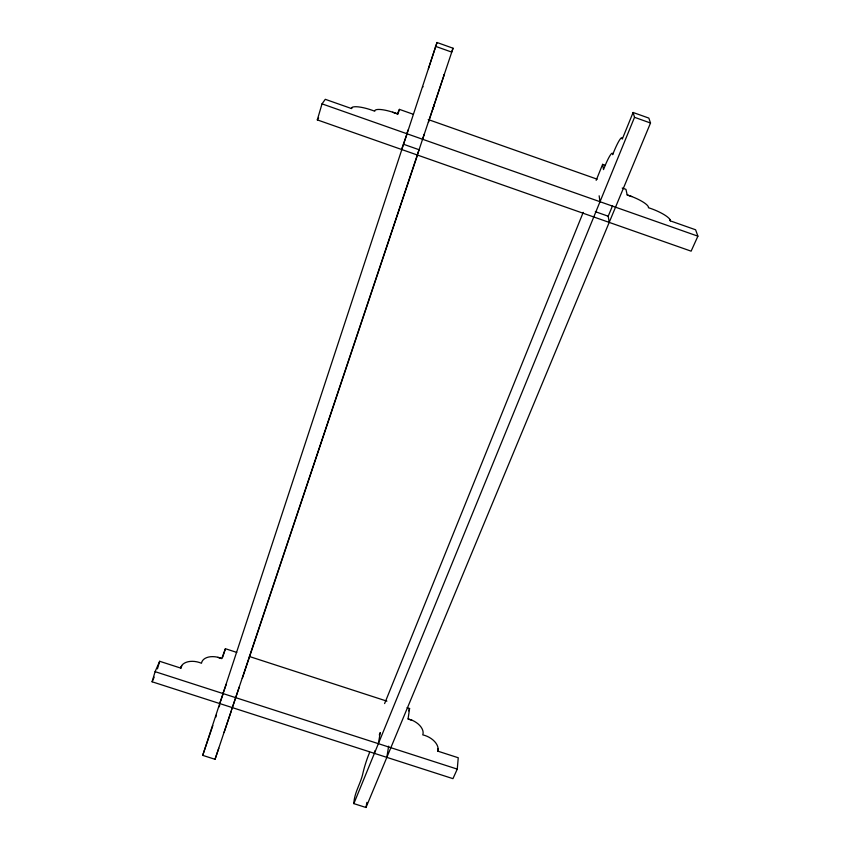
<?xml version="1.0" encoding="UTF-8"?>
<svg xmlns="http://www.w3.org/2000/svg" width="850" height="850" viewBox="0 0 850 850"><rect width="100%" height="100%" fill="white"/><g stroke="black" fill="none" stroke-linecap="round" stroke-linejoin="round"><path stroke-width="1.27" d="M180.912 668.174L181.677 665.678L180.678 668.079L159.673 661.289L155.093 671.659L152.107 681.785L452.954 778.653L457.268 769.112L458.246 757.754L437.782 751.145L438.069 748.542M411.836 720.162L408.074 718.941L409.583 708.518L407.065 707.699M386.835 757.371L388.641 746.162M378.367 743.665L380.269 732.562L379.291 734.974M374.393 753.366L374.829 750.879M369.527 751.921A15.342 1.583 -72.6 0 0 369.304 753.291A15.491 1.594 -72.8 0 0 362.812 773.691C360.527 783.87 354.216 792.869 353.844 803.622L365.999 807.5L366.892 802.379M437.782 751.145L438.058 748.096A15.406 9.573 25.1 0 0 422.769 734.867A15.215 9.382 24.2 0 0 412.441 720.396L408.074 718.941M669.853 219.417L670.299 220.862L695.597 229.776L697.893 236.173L691.124 251.164L317.305 119.882L322.022 103.859L325.284 99.312L351.422 108.524L352.261 107.302A19.518 4.643 18.9 0 1 374.765 111.233A19.189 4.505 19.1 0 1 391.882 111.934L397.386 113.858L399.426 109.374L413.196 114.24M157.452 668.833L159.673 661.289M180.678 668.079L181.9 665.306A15.576 9.786 15.5 0 1 201.482 663.255A15.353 9.552 16.3 0 1 217.303 657.146L221.765 658.548L225.42 648.72L236.768 652.407M222.668 657.252L225.42 648.72M397.811 114.389L399.426 109.374M219.204 706.796L219.746 705.149M202.704 755.363L437.017 42.5L453.05 48.227L215.039 759.294L202.704 755.363L212.84 725.571M401.54 149.462L407.139 133.503M428.389 68.765L437.017 42.5M417.478 155.104L242.303 678.406M428.421 122.4L444.242 74.598L443.87 75.661M231.402 710.727L224.071 732.477M215.677 717.357L216.442 715.094M232.337 707.614L239.286 687.013M215.039 759.294L218.79 748.255M231.954 709.081L232.401 707.763M417.254 154.987L419.082 149.738L403.601 144.288M432.767 109.214L434.318 104.784M422.524 139.241L424.288 134.194M453.05 48.227L451.69 52.094L435.402 46.293M219.714 703.556L223.497 692.899M222.987 693.558L226.334 684.144M422.663 87.306L422.96 86.541M406.725 133.673L408.319 129.699M384.614 703.577L583.217 212.362M596.158 180.349L602.629 164.347L605.083 165.208M365.999 807.5L650.516 123.016L648.847 118.097L633.112 112.487L622.274 139.071L621.913 137.764A20.209 2.624 -69.3 0 0 612.68 154.668A19.699 2.518 -69.5 0 0 605.71 164.178L603.511 169.596L602.629 164.347M353.844 803.622L634.525 117.311L633.112 112.487M609.206 222.392L608.207 216.208L612.521 205.806M408.606 710.866L409.583 708.518M152.107 681.785L154.158 677.153M351.422 108.524L352.081 107.451M317.305 119.882L318.633 117.98M155.093 671.659L457.268 769.112M249.39 656.497L386.877 701.144M217.94 657.316L221.765 658.548M622.211 188.031L625.961 189.359L627.173 194.926L632.549 196.849A18.966 4.409 21.5 0 1 648.444 207.719A19.263 4.526 21.8 0 1 669.715 219.162L670.299 220.862M322.022 103.859L697.893 236.173M595.34 211.682L608.207 216.208M428.209 119.542L597.178 179.191M392.658 112.189L397.386 113.858M627.173 194.926L631.794 196.562M634.525 117.311L650.516 123.016M599.144 195.798L600.004 201.716"/></g></svg>
